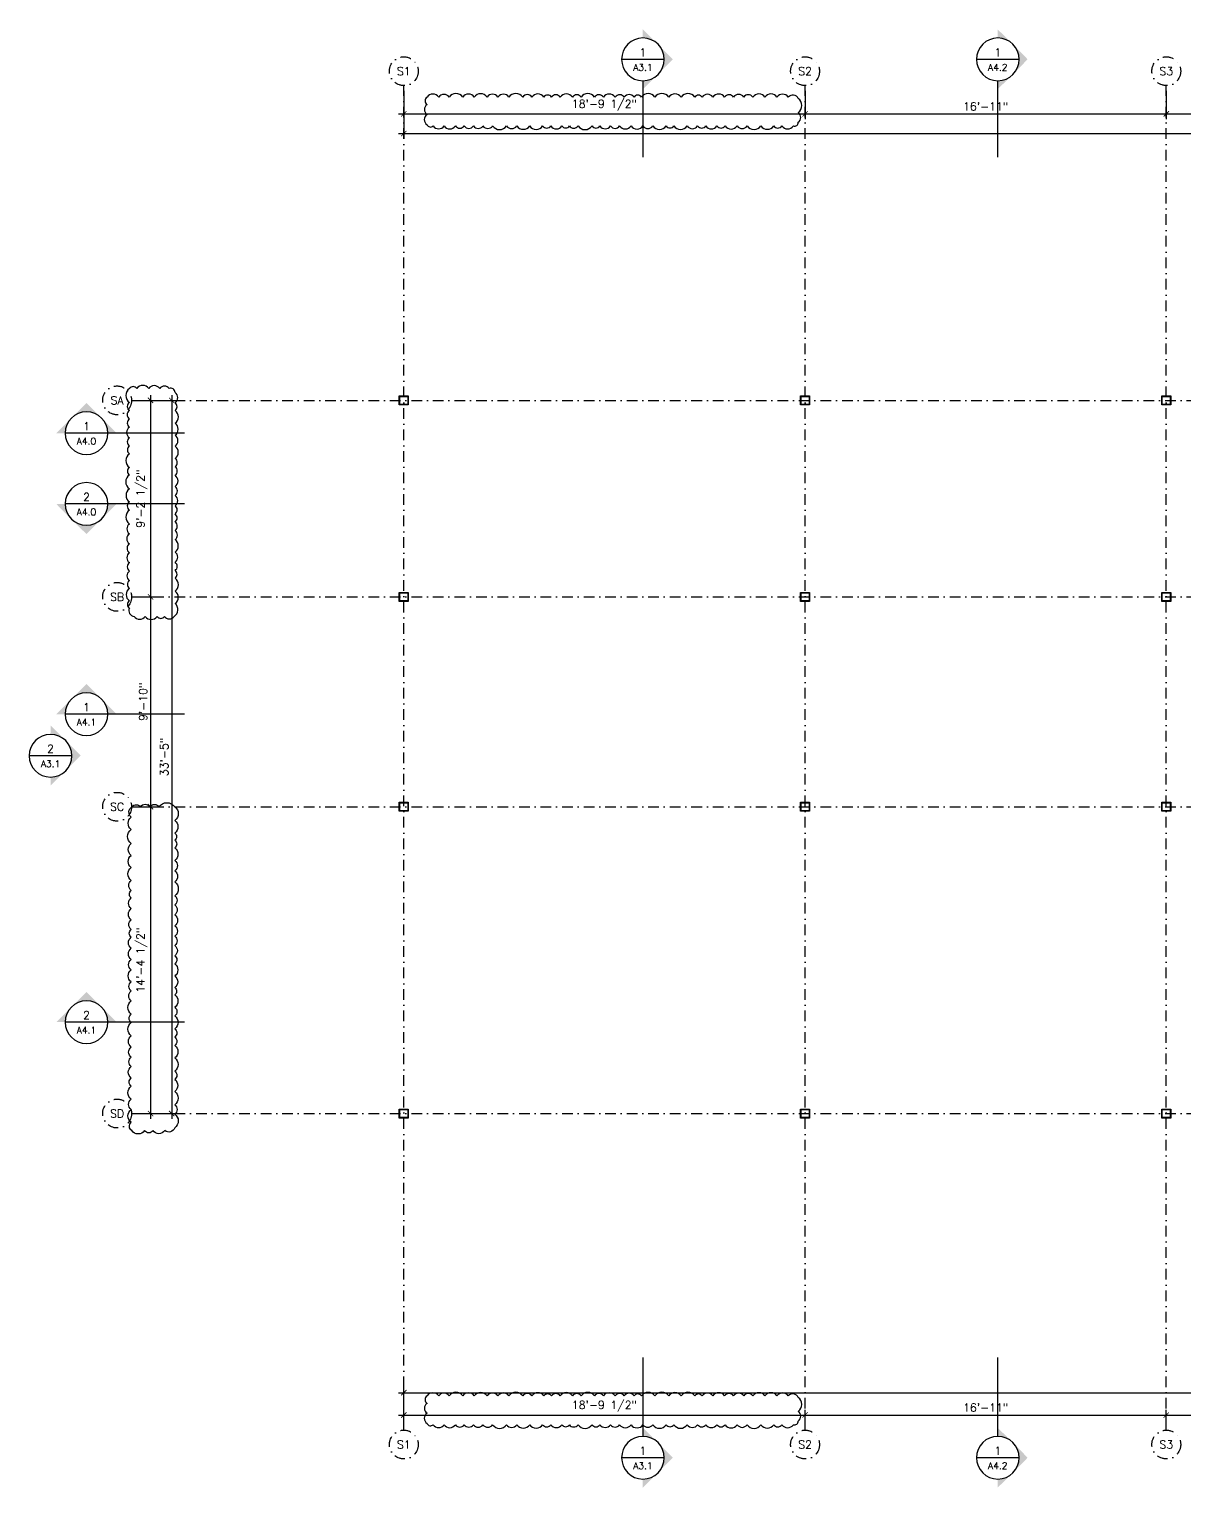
# Model space of a CAD drawing. Header units: inches. Extents: x -5150 to -482, y 8767 to 10802.
# Drawn here: x -5150 to -4500, y 8777 to 9598 of the extents above; entities that cross this region are included whole.
import ezdxf
from ezdxf.enums import TextEntityAlignment as Align

# ---------------------------------------------------------------- set-up
doc = ezdxf.new("R2010")
doc.units = ezdxf.units.IN
doc.header["$LTSCALE"] = 24
doc.header["$MEASUREMENT"] = 0
doc.linetypes.add('DASHDOT', pattern=[1, 0.5, -0.25, 0, -0.25])
for name, color, linetype in [('A-ANNO-DIMS-S', 2, 'Continuous'), ('A-ANNO-REV1', 3, 'Continuous'), ('A-ANNO-TEXT-S', 4, 'Continuous'), ('S-ANNO-SYMB', 1, 'Continuous'), ('S-COL-0', 6, 'Continuous'), ('S-COL-1', 6, 'Continuous'), ('S-GRID-STEEL', 1, 'DASHDOT')]:
    doc.layers.add(name, color=color, linetype=linetype)
doc.styles.add('LOWDO_TEXT', font='simplex.shx')
doc.dimstyles.new('LOWDO_DIM_48', dxfattribs={"dimscale": 48, "dimtxt": 0.09375, "dimasz": 0.0625, "dimexe": 0.0625, "dimexo": 0.0625, "dimgap": 0.03125, "dimtad": 1, "dimdec": 3, "dimzin": 3, "dimdsep": 46, "dimlunit": 4, "dimtxsty": 'LOWDO_TEXT', "dimblk1": 'ARCHTICK', "dimblk2": 'ARCHTICK', "dimsah": 1, "dimcen": 0.0625, "dimdle": 0.0625, "dimclrd": 2, "dimclre": 2, "dimclrt": 3, "dimadec": 0, "dimazin": 0, "dimtfac": 1, "dimtdec": 3, "dimtmove": 1, "dimatfit": 3, "dimldrblk": 'ARCHTICK', "dimfxl": 1, "dimfrac": 2, "dimtolj": 1, "dimtzin": 0, "dimarcsym": 0})

# ---------------------------------------------------------------- blocks, each defined once
blk = doc.blocks.new('_ARCHTICK')
at = {"color": 0, "linetype": 'ByBlock', "const_width": 0.15}
blk.add_lwpolyline([(-0.5, -0.5), (0.5, 0.5)], dxfattribs=at)
blk = doc.blocks.new('*D171')
at = {"layer": 'A-ANNO-DIMS-S', "color": 2, "lineweight": -2, "transparency": 16777216}
for p, q in [((-4939.09, 9562.84), (-4939.09, 9546.93)), ((-4713.59, 9562.84), (-4713.59, 9546.93)), ((-4942.09, 9549.93), (-4710.59, 9549.93))]:
    blk.add_line(p, q, dxfattribs=at)
at = {"layer": 'DEFPOINTS', "color": 0, "transparency": 16777216}
for p in [(-4939.09, 9565.84), (-4713.59, 9565.84), (-4713.59, 9549.93), (-4310.34, 9505.84), (-4064.84, 9505.84), (-4064.84, 9496.6)]:
    blk.add_point(p, dxfattribs=at)
at = {"layer": 'A-ANNO-DIMS-S', "color": 2, "lineweight": -2, "transparency": 16777216, "xscale": 3, "yscale": 3, "zscale": 3, "rotation": 180}
blk.add_blockref('_ARCHTICK', (-4939.09, 9549.93), dxfattribs=at)
at = {"layer": 'A-ANNO-DIMS-S', "color": 2, "lineweight": -2, "transparency": 16777216, "xscale": 3, "yscale": 3, "zscale": 3}
blk.add_blockref('_ARCHTICK', (-4713.59, 9549.93), dxfattribs=at)
at = {"layer": 'A-ANNO-DIMS-S', "color": 3, "transparency": 16777216, "insert": (-4826.34, 9554.85), "char_height": 4.5, "attachment_point": 5, "style": 'LOWDO_TEXT'}
blk.add_mtext('\\A1;18\'-9 1/2"', dxfattribs=at)
blk = doc.blocks.new('*D164')
at = {"layer": 'A-ANNO-DIMS-S', "color": 2, "lineweight": -2, "transparency": 16777216}
for p, q in [((-4713.59, 9562.84), (-4713.59, 9546.93)), ((-4510.59, 9562.84), (-4510.59, 9546.93)), ((-4716.59, 9549.93), (-4507.59, 9549.93))]:
    blk.add_line(p, q, dxfattribs=at)
at = {"layer": 'DEFPOINTS', "color": 0, "transparency": 16777216}
for p in [(-4713.59, 9565.84), (-4510.59, 9565.84), (-4510.59, 9549.93), (-4663.59, 8879.32), (-4891.59, 8857.85), (-4663.59, 8857.85)]:
    blk.add_point(p, dxfattribs=at)
at = {"layer": 'A-ANNO-DIMS-S', "color": 2, "lineweight": -2, "transparency": 16777216, "xscale": 3, "yscale": 3, "zscale": 3, "rotation": 180}
blk.add_blockref('_ARCHTICK', (-4713.59, 9549.93), dxfattribs=at)
at = {"layer": 'A-ANNO-DIMS-S', "color": 2, "lineweight": -2, "transparency": 16777216, "xscale": 3, "yscale": 3, "zscale": 3}
blk.add_blockref('_ARCHTICK', (-4510.59, 9549.93), dxfattribs=at)
at = {"layer": 'A-ANNO-DIMS-S', "color": 3, "transparency": 16777216, "insert": (-4612.09, 9554.1), "char_height": 4.5, "attachment_point": 5, "style": 'LOWDO_TEXT'}
blk.add_mtext('\\A1;16\'-11"', dxfattribs=at)
blk = doc.blocks.new('*D165')
at = {"layer": 'A-ANNO-DIMS-S', "color": 2, "lineweight": -2, "transparency": 16777216}
for p, q in [((-4510.59, 9562.84), (-4510.59, 9546.93)), ((-4307.59, 9562.84), (-4307.59, 9546.93)), ((-4513.59, 9549.93), (-4304.59, 9549.93))]:
    blk.add_line(p, q, dxfattribs=at)
at = {"layer": 'DEFPOINTS', "color": 0, "transparency": 16777216}
for p in [(-4510.59, 9565.84), (-4307.59, 9565.84), (-4307.59, 9549.93), (-4455.34, 8879.32), (-4663.59, 8857.85), (-4455.34, 8857.85)]:
    blk.add_point(p, dxfattribs=at)
at = {"layer": 'A-ANNO-DIMS-S', "color": 2, "lineweight": -2, "transparency": 16777216, "xscale": 3, "yscale": 3, "zscale": 3, "rotation": 180}
blk.add_blockref('_ARCHTICK', (-4510.59, 9549.93), dxfattribs=at)
at = {"layer": 'A-ANNO-DIMS-S', "color": 2, "lineweight": -2, "transparency": 16777216, "xscale": 3, "yscale": 3, "zscale": 3}
blk.add_blockref('_ARCHTICK', (-4307.59, 9549.93), dxfattribs=at)
at = {"layer": 'A-ANNO-DIMS-S', "color": 3, "transparency": 16777216, "insert": (-4409.09, 9554.1), "char_height": 4.5, "attachment_point": 5, "style": 'LOWDO_TEXT'}
blk.add_mtext('\\A1;16\'-11"', dxfattribs=at)
blk = doc.blocks.new('*D102')
at = {"layer": 'A-ANNO-DIMS-S', "color": 2, "lineweight": -2, "transparency": 16777216}
for p, q in [((-4942.09, 8818.35), (-4710.59, 8818.35)), ((-4939.09, 8812.85), (-4939.09, 8821.35)), ((-4713.59, 8812.85), (-4713.59, 8821.35))]:
    blk.add_line(p, q, dxfattribs=at)
at = {"layer": 'DEFPOINTS', "color": 0, "transparency": 16777216}
for p in [(-4713.59, 8818.35), (-4939.09, 8809.85), (-4713.59, 8809.85)]:
    blk.add_point(p, dxfattribs=at)
at = {"layer": 'A-ANNO-DIMS-S', "color": 2, "lineweight": -2, "transparency": 16777216, "xscale": 3, "yscale": 3, "zscale": 3, "rotation": 180}
blk.add_blockref('_ARCHTICK', (-4939.09, 8818.35), dxfattribs=at)
at = {"layer": 'A-ANNO-DIMS-S', "color": 2, "lineweight": -2, "transparency": 16777216, "xscale": 3, "yscale": 3, "zscale": 3}
blk.add_blockref('_ARCHTICK', (-4713.59, 8818.35), dxfattribs=at)
at = {"layer": 'A-ANNO-DIMS-S', "color": 3, "transparency": 16777216, "insert": (-4826.34, 8823.28), "char_height": 4.5, "attachment_point": 5, "style": 'LOWDO_TEXT'}
blk.add_mtext('\\A1;18\'-9 1/2"', dxfattribs=at)
blk = doc.blocks.new('*D103')
at = {"layer": 'A-ANNO-DIMS-S', "color": 2, "lineweight": -2, "transparency": 16777216}
for p, q in [((-4716.59, 8818.35), (-4507.59, 8818.35)), ((-4713.59, 8812.85), (-4713.59, 8821.35)), ((-4510.59, 8812.85), (-4510.59, 8821.35))]:
    blk.add_line(p, q, dxfattribs=at)
at = {"layer": 'DEFPOINTS', "color": 0, "transparency": 16777216}
for p in [(-4510.59, 8818.35), (-4713.59, 8809.85), (-4510.59, 8809.85)]:
    blk.add_point(p, dxfattribs=at)
at = {"layer": 'A-ANNO-DIMS-S', "color": 2, "lineweight": -2, "transparency": 16777216, "xscale": 3, "yscale": 3, "zscale": 3, "rotation": 180}
blk.add_blockref('_ARCHTICK', (-4713.59, 8818.35), dxfattribs=at)
at = {"layer": 'A-ANNO-DIMS-S', "color": 2, "lineweight": -2, "transparency": 16777216, "xscale": 3, "yscale": 3, "zscale": 3}
blk.add_blockref('_ARCHTICK', (-4510.59, 8818.35), dxfattribs=at)
at = {"layer": 'A-ANNO-DIMS-S', "color": 3, "transparency": 16777216, "insert": (-4612.09, 8822.53), "char_height": 4.5, "attachment_point": 5, "style": 'LOWDO_TEXT'}
blk.add_mtext('\\A1;16\'-11"', dxfattribs=at)
blk = doc.blocks.new('*D104')
at = {"layer": 'A-ANNO-DIMS-S', "color": 2, "lineweight": -2, "transparency": 16777216}
for p, q in [((-4513.59, 8818.35), (-4304.59, 8818.35)), ((-4510.59, 8812.85), (-4510.59, 8821.35)), ((-4307.59, 8812.85), (-4307.59, 8821.35))]:
    blk.add_line(p, q, dxfattribs=at)
at = {"layer": 'DEFPOINTS', "color": 0, "transparency": 16777216}
for p in [(-4307.59, 8818.35), (-4510.59, 8809.85), (-4307.59, 8809.85)]:
    blk.add_point(p, dxfattribs=at)
at = {"layer": 'A-ANNO-DIMS-S', "color": 2, "lineweight": -2, "transparency": 16777216, "xscale": 3, "yscale": 3, "zscale": 3, "rotation": 180}
blk.add_blockref('_ARCHTICK', (-4510.59, 8818.35), dxfattribs=at)
at = {"layer": 'A-ANNO-DIMS-S', "color": 2, "lineweight": -2, "transparency": 16777216, "xscale": 3, "yscale": 3, "zscale": 3}
blk.add_blockref('_ARCHTICK', (-4307.59, 8818.35), dxfattribs=at)
at = {"layer": 'A-ANNO-DIMS-S', "color": 3, "transparency": 16777216, "insert": (-4409.09, 8822.53), "char_height": 4.5, "attachment_point": 5, "style": 'LOWDO_TEXT'}
blk.add_mtext('\\A1;16\'-11"', dxfattribs=at)
blk = doc.blocks.new('*D99')
at = {"layer": 'A-ANNO-DIMS-S', "color": 2, "lineweight": -2, "transparency": 16777216}
for p, q in [((-4939.09, 9562.84), (-4939.09, 9535.83)), ((-3879.09, 9562.84), (-3879.09, 9535.83)), ((-4942.09, 9538.83), (-3876.09, 9538.83))]:
    blk.add_line(p, q, dxfattribs=at)
at = {"layer": 'DEFPOINTS', "color": 0, "transparency": 16777216}
for p in [(-4939.09, 9565.84), (-3879.09, 9565.84), (-3879.09, 9538.83)]:
    blk.add_point(p, dxfattribs=at)
at = {"layer": 'A-ANNO-DIMS-S', "color": 2, "lineweight": -2, "transparency": 16777216, "xscale": 3, "yscale": 3, "zscale": 3, "rotation": 180}
blk.add_blockref('_ARCHTICK', (-4939.09, 9538.83), dxfattribs=at)
at = {"layer": 'A-ANNO-DIMS-S', "color": 2, "lineweight": -2, "transparency": 16777216, "xscale": 3, "yscale": 3, "zscale": 3}
blk.add_blockref('_ARCHTICK', (-3879.09, 9538.83), dxfattribs=at)
at = {"layer": 'A-ANNO-DIMS-S', "color": 3, "transparency": 16777216, "insert": (-4409.09, 9543.01), "char_height": 4.5, "attachment_point": 5, "style": 'LOWDO_TEXT'}
blk.add_mtext('\\A1;88\'-4"', dxfattribs=at)
blk = doc.blocks.new('*D109')
at = {"layer": 'A-ANNO-DIMS-S', "color": 2, "lineweight": -2, "transparency": 16777216}
for p, q in [((-4939.09, 8812.85), (-4939.09, 8833.87)), ((-3879.09, 8812.85), (-3879.09, 8833.87)), ((-4942.09, 8830.87), (-3876.09, 8830.87))]:
    blk.add_line(p, q, dxfattribs=at)
at = {"layer": 'DEFPOINTS', "color": 0, "transparency": 16777216}
for p in [(-3879.09, 8830.87), (-4939.09, 8809.85), (-3879.09, 8809.85)]:
    blk.add_point(p, dxfattribs=at)
at = {"layer": 'A-ANNO-DIMS-S', "color": 2, "lineweight": -2, "transparency": 16777216, "xscale": 3, "yscale": 3, "zscale": 3, "rotation": 180}
blk.add_blockref('_ARCHTICK', (-4939.09, 8830.87), dxfattribs=at)
at = {"layer": 'A-ANNO-DIMS-S', "color": 2, "lineweight": -2, "transparency": 16777216, "xscale": 3, "yscale": 3, "zscale": 3}
blk.add_blockref('_ARCHTICK', (-3879.09, 8830.87), dxfattribs=at)
at = {"layer": 'A-ANNO-DIMS-S', "color": 3, "transparency": 16777216, "insert": (-4409.09, 8835.05), "char_height": 4.5, "attachment_point": 5, "style": 'LOWDO_TEXT'}
blk.add_mtext('\\A1;88\'-4"', dxfattribs=at)
blk = doc.blocks.new('*D112')
at = {"layer": 'A-ANNO-DIMS-S', "color": 2, "lineweight": -2, "transparency": 16777216}
for p, q in [((-5081.39, 9391.86), (-5081.39, 9275.36)), ((-5089.11, 9388.86), (-5078.39, 9388.86)), ((-5089.11, 9278.36), (-5078.39, 9278.36))]:
    blk.add_line(p, q, dxfattribs=at)
at = {"layer": 'DEFPOINTS', "color": 0, "transparency": 16777216}
for p in [(-5092.11, 9388.86), (-5092.11, 9278.36), (-5081.39, 9278.36)]:
    blk.add_point(p, dxfattribs=at)
at = {"layer": 'A-ANNO-DIMS-S', "color": 2, "lineweight": -2, "transparency": 16777216, "xscale": 3, "yscale": 3, "zscale": 3}
for p, rotation in [((-5081.39, 9388.86), 90), ((-5081.39, 9278.36), 270)]:
    blk.add_blockref('_ARCHTICK', p, dxfattribs=dict(at, rotation=rotation))
at = {"layer": 'A-ANNO-DIMS-S', "color": 3, "transparency": 16777216, "insert": (-5086.32, 9333.61), "char_height": 4.5, "attachment_point": 5, "rotation": 90, "style": 'LOWDO_TEXT'}
blk.add_mtext('\\A1;9\'-2 1/2"', dxfattribs=at)
blk = doc.blocks.new('*D113')
at = {"layer": 'A-ANNO-DIMS-S', "color": 2, "lineweight": -2, "transparency": 16777216}
for p, q in [((-5089.11, 9278.36), (-5078.39, 9278.36)), ((-5081.39, 9281.36), (-5081.39, 9157.36)), ((-5089.11, 9160.36), (-5078.39, 9160.36))]:
    blk.add_line(p, q, dxfattribs=at)
at = {"layer": 'DEFPOINTS', "color": 0, "transparency": 16777216}
for p in [(-5092.11, 9278.36), (-5092.11, 9160.36), (-5081.39, 9160.36)]:
    blk.add_point(p, dxfattribs=at)
at = {"layer": 'A-ANNO-DIMS-S', "color": 2, "lineweight": -2, "transparency": 16777216, "xscale": 3, "yscale": 3, "zscale": 3}
for p, rotation in [((-5081.39, 9278.36), 90), ((-5081.39, 9160.36), 270)]:
    blk.add_blockref('_ARCHTICK', p, dxfattribs=dict(at, rotation=rotation))
at = {"layer": 'A-ANNO-DIMS-S', "color": 3, "transparency": 16777216, "insert": (-5085.57, 9219.36), "char_height": 4.5, "attachment_point": 5, "rotation": 90, "style": 'LOWDO_TEXT'}
blk.add_mtext('\\A1;9\'-10"', dxfattribs=at)
blk = doc.blocks.new('*D114')
at = {"layer": 'A-ANNO-DIMS-S', "color": 2, "lineweight": -2, "transparency": 16777216}
for p, q in [((-5081.39, 9163.36), (-5081.39, 8984.86)), ((-5089.11, 9160.36), (-5078.39, 9160.36)), ((-5089.11, 8987.86), (-5078.39, 8987.86))]:
    blk.add_line(p, q, dxfattribs=at)
at = {"layer": 'DEFPOINTS', "color": 0, "transparency": 16777216}
for p in [(-5092.11, 9160.36), (-5092.11, 8987.86), (-5081.39, 8987.86)]:
    blk.add_point(p, dxfattribs=at)
at = {"layer": 'A-ANNO-DIMS-S', "color": 2, "lineweight": -2, "transparency": 16777216, "xscale": 3, "yscale": 3, "zscale": 3}
for p, rotation in [((-5081.39, 9160.36), 90), ((-5081.39, 8987.86), 270)]:
    blk.add_blockref('_ARCHTICK', p, dxfattribs=dict(at, rotation=rotation))
at = {"layer": 'A-ANNO-DIMS-S', "color": 3, "transparency": 16777216, "insert": (-5086.32, 9074.11), "char_height": 4.5, "attachment_point": 5, "rotation": 90, "style": 'LOWDO_TEXT'}
blk.add_mtext('\\A1;14\'-4 1/2"', dxfattribs=at)
blk = doc.blocks.new('*D115')
at = {"layer": 'A-ANNO-DIMS-S', "color": 2, "lineweight": -2, "transparency": 16777216}
for p, q in [((-5069.48, 9391.86), (-5069.48, 8984.86)), ((-5089.11, 9388.86), (-5066.48, 9388.86)), ((-5089.11, 8987.86), (-5066.48, 8987.86))]:
    blk.add_line(p, q, dxfattribs=at)
at = {"layer": 'DEFPOINTS', "color": 0, "transparency": 16777216}
for p in [(-5092.11, 9388.86), (-5092.11, 8987.86), (-5069.48, 8987.86)]:
    blk.add_point(p, dxfattribs=at)
at = {"layer": 'A-ANNO-DIMS-S', "color": 2, "lineweight": -2, "transparency": 16777216, "xscale": 3, "yscale": 3, "zscale": 3}
for p, rotation in [((-5069.48, 9388.86), 90), ((-5069.48, 8987.86), 270)]:
    blk.add_blockref('_ARCHTICK', p, dxfattribs=dict(at, rotation=rotation))
at = {"layer": 'A-ANNO-DIMS-S', "color": 3, "transparency": 16777216, "insert": (-5073.66, 9188.36), "char_height": 4.5, "attachment_point": 5, "rotation": 90, "style": 'LOWDO_TEXT'}
blk.add_mtext('\\A1;33\'-5"', dxfattribs=at)
blk = doc.blocks.new('LOWDO_Section_head')
h = blk.add_hatch(color=1)
h.paths.add_polyline_path([(-0.353, 0), (-0.177, -0.177, -0.414214), (-0.177, 0.177)])
h.paths.add_polyline_path([(-0.177, -0.177), (0, -0.353), (0, -0.25, -0.198912)])
h.paths.add_polyline_path([(-0.177, 0.177, -0.198912), (0, 0.25), (0, 0.353)])
blk = doc.blocks.new('SECTION_MARKER_b')
at = {"color": 1}
blk.add_line((3255.308, -542.181), (3255.808, -542.181), dxfattribs=at)
blk.add_circle((3255.558, -542.181), 0.25, dxfattribs=at)
at = {"color": 3, "style": 'LOWDO_TEXT'}
for tag, height, p in [('NO', 0.0938, (3255.558, -542.099)), ('SHEET', 0.0781, (3255.558, -542.275))]:
    blk.add_attdef(tag, text='', height=height, dxfattribs=at).set_placement(p, align=Align.MIDDLE_CENTER)
for tag, p in [('NOTE1', (3255.902, -542.275)), ('NOTE2', (3255.902, -542.395))]:
    blk.add_attdef(tag, text='', height=0.0781, dxfattribs=at).set_placement(p, align=Align.MIDDLE_LEFT)

msp = doc.modelspace()

# ---------------------------------------------------------------- linework, layer by layer
at = {"layer": 'A-ANNO-REV1'}
for points in [[(-4926.0422, 9559.3759, 0.52056705), (-4926.0422, 9555.1563, 0.52056705), (-4926.0422, 9549.6395, 0.52056705), (-4926.0422, 9543.8477, 0.52056705), (-4922.5723, 9543.1258, 0.52056705), (-4916.4294, 9543.1258, 0.52056705), (-4910.0711, 9543.1258, 0.52056705), (-4905.1299, 9543.1258, 0.52056705), (-4899.9325, 9543.1258, 0.52056705), (-4894.5986, 9543.1258, 0.52056705), (-4889.1492, 9543.1258, 0.52056705), (-4881.342, 9543.1258, 0.52056705), (-4875.5578, 9543.1258, 0.52056705), (-4868.3413, 9543.1258, 0.52056705), (-4861.0538, 9543.1258, 0.52056705), (-4856.4591, 9543.1258, 0.52056705), (-4850.2155, 9543.1258, 0.52056705), (-4846.0242, 9543.1258, 0.52056705), (-4841.181, 9543.1258, 0.52056705), (-4833.3115, 9543.1258, 0.52056705), (-4828.8668, 9543.1258, 0.52056705), (-4822.9092, 9543.1258, 0.52056705), (-4817.8097, 9543.1258, 0.52056705), (-4811.3668, 9543.1258, 0.52056705), (-4804.6938, 9543.1258, 0.52056705), (-4799.1963, 9543.1258, 0.52056705), (-4791.6003, 9543.1258, 0.52056705), (-4787.3627, 9543.1258, 0.52056705), (-4779.8248, 9543.1258, 0.52056705), (-4773.9745, 9543.1258, 0.52056705), (-4769.3672, 9543.1258, 0.52056705), (-4763.1155, 9543.1258, 0.52056705), (-4758.537, 9543.1258, 0.52056705), (-4751.7365, 9543.1258, 0.52056705), (-4746.1573, 9543.1258, 0.52056705), (-4738.4063, 9543.1258, 0.52056705), (-4731.2197, 9543.1258, 0.52056705), (-4726.6154, 9543.1258, 0.52056705), (-4720.1674, 9543.1258, 0.52056705), (-4717.4116, 9545.1824, 0.52056705), (-4717.4116, 9550.6588, 0.52056705), (-4717.4116, 9558.5404, 0.52056705), (-4723.0419, 9559.3759, 0.52056705), (-4729.3865, 9559.3759, 0.52056705), (-4736.1117, 9559.3759, 0.52056705), (-4742.9066, 9559.3759, 0.52056705), (-4748.0679, 9559.3759, 0.52056705), (-4753.7764, 9559.3759, 0.52056705), (-4758.784, 9559.3759, 0.52056705), (-4765.429, 9559.3759, 0.52056705), (-4771.486, 9559.3759, 0.52056705), (-4775.5521, 9559.3759, 0.52056705), (-4783.2046, 9559.3759, 0.52056705), (-4790.208, 9559.3759, 0.52056705), (-4797.9764, 9559.3759, 0.52056705), (-4805.5567, 9559.3759, 0.52056705), (-4809.6987, 9559.3759, 0.52056705), (-4815.2084, 9559.3759, 0.52056705), (-4820.3211, 9559.3759, 0.52056705), (-4826.9112, 9559.3759, 0.52056705), (-4831.9961, 9559.3759, 0.52056705), (-4839.4545, 9559.3759, 0.52056705), (-4844.3037, 9559.3759, 0.52056705), (-4851.1942, 9559.3759, 0.52056705), (-4856.0753, 9559.3759, 0.52056705), (-4860.3743, 9559.3759, 0.52056705), (-4867.0524, 9559.3759, 0.52056705), (-4872.2868, 9559.3759, 0.52056705), (-4879.9967, 9559.3759, 0.52056705), (-4886.1728, 9559.3759, 0.52056705), (-4892.294, 9559.3759, 0.52056705), (-4899.4846, 9559.3759, 0.52056705), (-4905.9459, 9559.3759, 0.52056705), (-4913.578, 9559.3759, 0.52056705), (-4919.4898, 9559.3759, 0.52056705)], [(-5093.2973, 9395.5322, 0.52056705), (-5093.2973, 9387.6813, 0.52056705), (-5093.2973, 9383.2002, 0.52056705), (-5093.2973, 9378.3504, 0.52056705), (-5093.2973, 9373.7616, 0.52056705), (-5093.2973, 9367.7948, 0.52056705), (-5093.2973, 9363.1404, 0.52056705), (-5093.2973, 9358.8345, 0.52056705), (-5093.2973, 9351.1604, 0.52056705), (-5093.2973, 9346.9587, 0.52056705), (-5093.2973, 9339.0341, 0.52056705), (-5093.2973, 9331.7997, 0.52056705), (-5093.2973, 9327.1186, 0.52056705), (-5093.2973, 9319.337, 0.52056705), (-5093.2973, 9313.8846, 0.52056705), (-5093.2973, 9308.2466, 0.52056705), (-5093.2973, 9303.1057, 0.52056705), (-5093.2973, 9297.6148, 0.52056705), (-5093.2973, 9292.8619, 0.52056705), (-5093.2973, 9287.497, 0.52056705), (-5093.2973, 9283.1649, 0.52056705), (-5093.2973, 9276.1372, 0.52056705), (-5093.2973, 9272.0044, 0.52056705), (-5090.6364, 9267.3713, 0.52056705), (-5084.4139, 9267.3713, 0.52056705), (-5077.7369, 9267.3713, 0.52056705), (-5073.569, 9267.3713, 0.52056705), (-5068.1666, 9267.3713, 0.52056705), (-5067.615, 9274.583, 0.52056705), (-5067.615, 9281.5146, 0.52056705), (-5067.615, 9288.8586, 0.52056705), (-5067.615, 9293.2032, 0.52056705), (-5067.615, 9297.8618, 0.52056705), (-5067.615, 9303.5424, 0.52056705), (-5067.615, 9310.5293, 0.52056705), (-5067.615, 9315.6893, 0.52056705), (-5067.615, 9320.4268, 0.52056705), (-5067.615, 9325.0224, 0.52056705), (-5067.615, 9329.6297, 0.52056705), (-5067.615, 9335.3706, 0.52056705), (-5067.615, 9340.4219, 0.52056705), (-5067.615, 9346.7582, 0.52056705), (-5067.615, 9351.5418, 0.52056705), (-5067.615, 9356.224, 0.52056705), (-5067.615, 9363.0487, 0.52056705), (-5067.615, 9369.2492, 0.52056705), (-5067.615, 9375.9583, 0.52056705), (-5067.615, 9383.0986, 0.52056705), (-5067.615, 9387.4788, 0.52056705), (-5067.615, 9393.3253, 0.52056705), (-5070.9367, 9395.5322, 0.52056705), (-5076.2593, 9395.5322, 0.52056705), (-5082.4268, 9395.5322, 0.52056705), (-5089.1355, 9395.5322, 0.52056705)], [(-5067.8279, 9160.3472, -0.52056705), (-5067.8279, 9152.6221, -0.52056705), (-5067.8279, 9145.5925, -0.52056705), (-5067.8279, 9141.5354, -0.52056705), (-5067.8279, 9137.2231, -0.52056705), (-5067.8279, 9130.1766, -0.52056705), (-5067.8279, 9124.372, -0.52056705), (-5067.8279, 9118.1003, -0.52056705), (-5067.8279, 9110.3236, -0.52056705), (-5067.8279, 9105.1727, -0.52056705), (-5067.8279, 9099.6348, -0.52056705), (-5067.8279, 9093.3202, -0.52056705), (-5067.8279, 9087.5497, -0.52056705), (-5067.8279, 9082.3035, -0.52056705), (-5067.8279, 9076.6178, -0.52056705), (-5067.8279, 9072.0406, -0.52056705), (-5067.8279, 9065.1989, -0.52056705), (-5067.8279, 9058.6721, -0.52056705), (-5067.8279, 9054.5204, -0.52056705), (-5067.8279, 9047.6314, -0.52056705), (-5067.8279, 9042.7532, -0.52056705), (-5067.8279, 9035.5564, -0.52056705), (-5067.8279, 9030.8407, -0.52056705), (-5067.8279, 9026.1075, -0.52056705), (-5067.8279, 9019.1443, -0.52056705), (-5067.8279, 9011.7356, -0.52056705), (-5067.8279, 9007.0166, -0.52056705), (-5067.8279, 9000.3271, -0.52056705), (-5067.8279, 8992.7794, -0.52056705), (-5067.8279, 8987.5392, -0.52056705), (-5067.8279, 8979.9056, -0.52056705), (-5073.4001, 8978.2512, -0.52056705), (-5079.9715, 8978.2512, -0.52056705), (-5084.8067, 8978.2512, -0.52056705), (-5091.9455, 8978.2512, -0.52056705), (-5092.2294, 8982.9395, -0.52056705), (-5092.2294, 8990.0917, -0.52056705), (-5092.2294, 8995.9262, -0.52056705), (-5092.2294, 9003.2569, -0.52056705), (-5092.2294, 9007.8425, -0.52056705), (-5092.2294, 9014.3139, -0.52056705), (-5092.2294, 9019.5329, -0.52056705), (-5092.2294, 9025.2223, -0.52056705), (-5092.2294, 9031.577, -0.52056705), (-5092.2294, 9039.0566, -0.52056705), (-5092.2294, 9043.7507, -0.52056705), (-5092.2294, 9051.1803, -0.52056705), (-5092.2294, 9056.8264, -0.52056705), (-5092.2294, 9061.8733, -0.52056705), (-5092.2294, 9068.6099, -0.52056705), (-5092.2294, 9074.467, -0.52056705), (-5092.2294, 9080.7988, -0.52056705), (-5092.2294, 9086.9842, -0.52056705), (-5092.2294, 9091.4146, -0.52056705), (-5092.2294, 9096.7762, -0.52056705), (-5092.2294, 9103.0926, -0.52056705), (-5092.2294, 9109.0564, -0.52056705), (-5092.2294, 9113.2753, -0.52056705), (-5092.2294, 9118.9389, -0.52056705), (-5092.2294, 9126.2306, -0.52056705), (-5092.2294, 9132.9768, -0.52056705), (-5092.2294, 9139.6693, -0.52056705), (-5092.2294, 9147.6154, -0.52056705), (-5092.2294, 9154.4584, -0.52056705), (-5091.7457, 9160.3472, -0.52056705), (-5087.2026, 9160.3472, -0.52056705), (-5081.7085, 9160.3472, -0.52056705), (-5076.6773, 9160.3472, -0.52056705)], [(-4926.0422, 8829.1327, 0.52056705), (-4926.0422, 8824.913, 0.52056705), (-4926.0422, 8819.3963, 0.52056705), (-4926.0422, 8813.6045, 0.52056705), (-4922.5723, 8812.8825, 0.52056705), (-4916.4294, 8812.8825, 0.52056705), (-4910.0711, 8812.8825, 0.52056705), (-4905.1299, 8812.8825, 0.52056705), (-4899.9325, 8812.8825, 0.52056705), (-4894.5986, 8812.8825, 0.52056705), (-4889.1492, 8812.8825, 0.52056705), (-4881.342, 8812.8825, 0.52056705), (-4875.5578, 8812.8825, 0.52056705), (-4868.3413, 8812.8825, 0.52056705), (-4861.0538, 8812.8825, 0.52056705), (-4856.4591, 8812.8825, 0.52056705), (-4850.2155, 8812.8825, 0.52056705), (-4846.0242, 8812.8825, 0.52056705), (-4841.181, 8812.8825, 0.52056705), (-4833.3115, 8812.8825, 0.52056705), (-4828.8668, 8812.8825, 0.52056705), (-4822.9092, 8812.8825, 0.52056705), (-4817.8097, 8812.8825, 0.52056705), (-4811.3668, 8812.8825, 0.52056705), (-4804.6938, 8812.8825, 0.52056705), (-4799.1963, 8812.8825, 0.52056705), (-4791.6003, 8812.8825, 0.52056705), (-4787.3627, 8812.8825, 0.52056705), (-4779.8248, 8812.8825, 0.52056705), (-4773.9745, 8812.8825, 0.52056705), (-4769.3672, 8812.8825, 0.52056705), (-4763.1155, 8812.8825, 0.52056705), (-4758.537, 8812.8825, 0.52056705), (-4751.7365, 8812.8825, 0.52056705), (-4746.1573, 8812.8825, 0.52056705), (-4738.4063, 8812.8825, 0.52056705), (-4731.2197, 8812.8825, 0.52056705), (-4726.6154, 8812.8825, 0.52056705), (-4720.1674, 8812.8825, 0.52056705), (-4717.4116, 8814.9391, 0.52056705), (-4717.4116, 8820.4156, 0.52056705), (-4717.4116, 8828.2972, 0.52056705), (-4723.0419, 8829.1327, 0.52056705), (-4729.3865, 8829.1327, 0.52056705), (-4736.1117, 8829.1327, 0.52056705), (-4742.9066, 8829.1327, 0.52056705), (-4748.0679, 8829.1327, 0.52056705), (-4753.7764, 8829.1327, 0.52056705), (-4758.784, 8829.1327, 0.52056705), (-4765.429, 8829.1327, 0.52056705), (-4771.486, 8829.1327, 0.52056705), (-4775.5521, 8829.1327, 0.52056705), (-4783.2046, 8829.1327, 0.52056705), (-4790.208, 8829.1327, 0.52056705), (-4797.9764, 8829.1327, 0.52056705), (-4805.5567, 8829.1327, 0.52056705), (-4809.6987, 8829.1327, 0.52056705), (-4815.2084, 8829.1327, 0.52056705), (-4820.3211, 8829.1327, 0.52056705), (-4826.9112, 8829.1327, 0.52056705), (-4831.9961, 8829.1327, 0.52056705), (-4839.4545, 8829.1327, 0.52056705), (-4844.3037, 8829.1327, 0.52056705), (-4851.1942, 8829.1327, 0.52056705), (-4856.0753, 8829.1327, 0.52056705), (-4860.3743, 8829.1327, 0.52056705), (-4867.0524, 8829.1327, 0.52056705), (-4872.2868, 8829.1327, 0.52056705), (-4879.9967, 8829.1327, 0.52056705), (-4886.1728, 8829.1327, 0.52056705), (-4892.294, 8829.1327, 0.52056705), (-4899.4846, 8829.1327, 0.52056705), (-4905.9459, 8829.1327, 0.52056705), (-4913.578, 8829.1327, 0.52056705), (-4919.4898, 8829.1327, 0.52056705)]]:
    msp.add_lwpolyline(points, format="xyb", close=True, dxfattribs=at)
at = {"layer": 'S-ANNO-SYMB'}
for points in [[(-4804.8513, 9568.6023), (-4804.8513, 9525.587)], [(-4605.4443, 9568.6023), (-4605.4443, 9525.587)], [(-5062.4017, 9370.3985), (-5105.417, 9370.3985)], [(-5062.4017, 9330.6101), (-5105.417, 9330.6101)], [(-5062.4017, 9212.4106), (-5105.417, 9212.4106)], [(-5062.4017, 9039.2528), (-5105.417, 9039.2528)], [(-4804.8513, 8850.6404), (-4804.8513, 8806.3751)], [(-4605.4443, 8850.6404), (-4605.4443, 8806.3751)]]:
    msp.add_lwpolyline(points, dxfattribs=at)
at = {"layer": 'S-COL-0'}
for points in [[(-4941.623, 9391.3513), (-4936.623, 9391.3513), (-4936.623, 9386.3513), (-4941.623, 9386.3513)], [(-4941.373, 9391.1013), (-4936.873, 9391.1013), (-4936.873, 9386.6013), (-4941.373, 9386.6013)], [(-4716.123, 9391.3561), (-4711.123, 9391.3561), (-4711.123, 9386.3561), (-4716.123, 9386.3561)], [(-4715.873, 9391.1061), (-4711.373, 9391.1061), (-4711.373, 9386.6061), (-4715.873, 9386.6061)], [(-4941.623, 9280.8481), (-4936.623, 9280.8481), (-4936.623, 9275.8481), (-4941.623, 9275.8481)], [(-4941.373, 9280.5981), (-4936.873, 9280.5981), (-4936.873, 9276.0981), (-4941.373, 9276.0981)], [(-4716.123, 9280.8529), (-4711.123, 9280.8529), (-4711.123, 9275.8529), (-4716.123, 9275.8529)], [(-4715.873, 9280.6029), (-4711.373, 9280.6029), (-4711.373, 9276.1029), (-4715.873, 9276.1029)], [(-4513.123, 9280.8518), (-4508.123, 9280.8518), (-4508.123, 9275.8518), (-4513.123, 9275.8518)], [(-4512.873, 9280.6018), (-4508.373, 9280.6018), (-4508.373, 9276.1018), (-4512.873, 9276.1018)], [(-4941.623, 9162.8481), (-4936.623, 9162.8481), (-4936.623, 9157.8481), (-4941.623, 9157.8481)], [(-4941.373, 9162.5981), (-4936.873, 9162.5981), (-4936.873, 9158.0981), (-4941.373, 9158.0981)], [(-4716.123, 9162.8529), (-4711.123, 9162.8529), (-4711.123, 9157.8529), (-4716.123, 9157.8529)], [(-4715.873, 9162.6029), (-4711.373, 9162.6029), (-4711.373, 9158.1029), (-4715.873, 9158.1029)], [(-4941.623, 8990.3513), (-4936.623, 8990.3513), (-4936.623, 8985.3513), (-4941.623, 8985.3513)], [(-4941.373, 8990.1013), (-4936.873, 8990.1013), (-4936.873, 8985.6013), (-4941.373, 8985.6013)], [(-4716.123, 8990.3561), (-4711.123, 8990.3561), (-4711.123, 8985.3561), (-4716.123, 8985.3561)], [(-4715.873, 8990.1061), (-4711.373, 8990.1061), (-4711.373, 8985.6061), (-4715.873, 8985.6061)]]:
    msp.add_lwpolyline(points, close=True, dxfattribs=at)
at = {"layer": 'S-COL-1'}
for points in [[(-4513.123, 9391.3549), (-4508.123, 9391.3549), (-4508.123, 9386.3549), (-4513.123, 9386.3549)], [(-4512.873, 9391.1049), (-4508.373, 9391.1049), (-4508.373, 9386.6049), (-4512.873, 9386.6049)], [(-4513.123, 9162.8518), (-4508.123, 9162.8518), (-4508.123, 9157.8518), (-4513.123, 9157.8518)], [(-4512.873, 9162.6018), (-4508.373, 9162.6018), (-4508.373, 9158.1018), (-4512.873, 9158.1018)], [(-4513.123, 8990.3549), (-4508.123, 8990.3549), (-4508.123, 8985.3549), (-4513.123, 8985.3549)], [(-4512.873, 8990.1049), (-4508.373, 8990.1049), (-4508.373, 8985.6049), (-4512.873, 8985.6049)]]:
    msp.add_lwpolyline(points, close=True, dxfattribs=at)
at = {"layer": 'S-GRID-STEEL', "ltscale": 0.5}
for points in [[(-4939.0926, 8809.8542), (-4939.0926, 9565.8403)], [(-4713.5926, 8809.8542), (-4713.5926, 9565.8403)], [(-4510.5926, 8809.8542), (-4510.5926, 9565.8403)], [(-5092.1066, 9388.8583), (-3723.2878, 9388.8504)], [(-5092.1066, 9278.3551), (-3723.2878, 9278.3472)], [(-5092.1066, 9160.3551), (-3723.2878, 9160.3472)], [(-5092.1066, 8987.8583), (-3723.2878, 8987.8504)]]:
    msp.add_lwpolyline(points, dxfattribs=at)
for centre in [(-4939.0926, 9573.9403), (-4713.5926, 9573.9403), (-4510.5926, 9573.9403), (-5100.2066, 9388.8583), (-5100.2066, 9278.3551), (-5100.2066, 9160.3551), (-5100.2066, 8987.8583), (-4939.0926, 8801.7542), (-4713.5926, 8801.7542), (-4510.5926, 8801.7542)]:
    msp.add_circle(centre, 8.1, dxfattribs=at)

# ---------------------------------------------------------------- block references
at = {"layer": 'S-ANNO-SYMB', "yscale": 48.00000000000063, "zscale": 48.00000000000063}
for p, xscale, rotation in [((-4804.8513, 9580.6023), -48.00000000000063, 8.567330353382871e-06), ((-4605.4443, 9580.6023), -48.00000000000063, 8.567330353382871e-06), ((-5117.417, 9370.3985), -48.00000000000063, 90.00000856733034), ((-5117.417, 9330.5944), 48.00000000000063, 89.99999143266963), ((-5117.417, 9212.4105), -48.00000000000063, 90.00000856733034), ((-5137.6076, 9189.1523), -48.00000000000063, 8.567330353382871e-06), ((-5117.4169, 9039.2528), -48.00000000000063, 90.00000856733034), ((-4804.8513, 8794.3751), -48.00000000000063, 8.567330353382871e-06), ((-4605.4443, 8794.3751), -48.00000000000063, 8.567330353382871e-06)]:
    msp.add_blockref('LOWDO_Section_head', p, dxfattribs=dict(at, xscale=xscale, rotation=rotation))
at = {"layer": 'S-ANNO-SYMB'}
ref = msp.add_blockref('SECTION_MARKER_b', (151462.1018, 35605.2583), dxfattribs=dict(at, xscale=-48.00000000000006, yscale=48.00000000000006, zscale=48.00000000000016, rotation=359.9999914326695))
ref.add_attrib('NO', '1', dxfattribs={"layer": '0', "color": 3, "height": 4.5, "rotation": 359.9999914, "style": 'LOWDO_TEXT'}).set_placement((-4804.7047, 9584.5309), align=Align.MIDDLE_CENTER)
ref.add_attrib('SHEET', 'A3.1', dxfattribs={"layer": '0', "color": 3, "height": 3.75, "rotation": 359.9999914, "style": 'LOWDO_TEXT'}).set_placement((-4804.7047, 9576.0848), align=Align.MIDDLE_CENTER)
ref = msp.add_blockref('SECTION_MARKER_b', (151661.5088, 35605.2583), dxfattribs=dict(at, xscale=-48.00000000000006, yscale=48.00000000000006, zscale=48.00000000000016, rotation=359.9999914326695))
ref.add_attrib('NO', '1', dxfattribs={"layer": '0', "color": 3, "height": 4.5, "rotation": 359.9999914, "style": 'LOWDO_TEXT'}).set_placement((-4605.2977, 9584.5309), align=Align.MIDDLE_CENTER)
ref.add_attrib('SHEET', 'A4.2', dxfattribs={"layer": '0', "color": 3, "height": 3.75, "rotation": 359.9999914, "style": 'LOWDO_TEXT'}).set_placement((-4605.2977, 9576.0848), align=Align.MIDDLE_CENTER)
ref = msp.add_blockref('SECTION_MARKER_b', (151149.3895, 35395.0545), dxfattribs=dict(at, xscale=-48.00000000000005, yscale=48.00000000000005, zscale=48.00000000000016, rotation=359.9999914326694))
ref.add_attrib('NO', '1', dxfattribs={"layer": '0', "color": 3, "height": 4.5, "rotation": 359.9999914, "style": 'LOWDO_TEXT'}).set_placement((-5117.417, 9374.3272), align=Align.MIDDLE_CENTER)
ref.add_attrib('SHEET', 'A4.0', dxfattribs={"layer": '0', "color": 3, "height": 3.75, "rotation": 359.9999914, "style": 'LOWDO_TEXT'}).set_placement((-5117.417, 9365.8811), align=Align.MIDDLE_CENTER)
ref = msp.add_blockref('SECTION_MARKER_b', (151149.3895, 35355.2661), dxfattribs=dict(at, xscale=-48.00000000000005, yscale=48.00000000000005, zscale=48.00000000000016, rotation=359.9999914326694))
ref.add_attrib('NO', '2', dxfattribs={"layer": '0', "color": 3, "height": 4.5, "rotation": 359.9999914, "style": 'LOWDO_TEXT'}).set_placement((-5117.417, 9334.5388), align=Align.MIDDLE_CENTER)
ref.add_attrib('SHEET', 'A4.0', dxfattribs={"layer": '0', "color": 3, "height": 3.75, "rotation": 359.9999914, "style": 'LOWDO_TEXT'}).set_placement((-5117.417, 9326.0926), align=Align.MIDDLE_CENTER)
ref = msp.add_blockref('SECTION_MARKER_b', (151149.3895, 35237.0666), dxfattribs=dict(at, xscale=-48.00000000000005, yscale=48.00000000000005, zscale=48.00000000000016, rotation=359.9999914326694))
ref.add_attrib('NO', '1', dxfattribs={"layer": '0', "color": 3, "height": 4.5, "rotation": 359.9999914, "style": 'LOWDO_TEXT'}).set_placement((-5117.417, 9216.3392), align=Align.MIDDLE_CENTER)
ref.add_attrib('SHEET', 'A4.1', dxfattribs={"layer": '0', "color": 3, "height": 3.75, "rotation": 359.9999914, "style": 'LOWDO_TEXT'}).set_placement((-5117.417, 9207.8931), align=Align.MIDDLE_CENTER)
ref = msp.add_blockref('SECTION_MARKER_b', (151129.199, 35213.7009), dxfattribs=dict(at, xscale=-48.00000000000006, yscale=48.00000000000006, zscale=48.00000000000016, rotation=359.9999914326695))
ref.add_attrib('NO', '2', dxfattribs={"layer": '0', "color": 3, "height": 4.5, "rotation": 359.9999914, "style": 'LOWDO_TEXT'}).set_placement((-5137.6076, 9192.9735), align=Align.MIDDLE_CENTER)
ref.add_attrib('SHEET', 'A3.1', dxfattribs={"layer": '0', "color": 3, "height": 3.75, "rotation": 359.9999914, "style": 'LOWDO_TEXT'}).set_placement((-5137.6076, 9184.5274), align=Align.MIDDLE_CENTER)
ref = msp.add_blockref('SECTION_MARKER_b', (151149.3895, 35063.9088), dxfattribs=dict(at, xscale=-48.00000000000005, yscale=48.00000000000005, zscale=48.00000000000016, rotation=359.9999914326694))
ref.add_attrib('NO', '2', dxfattribs={"layer": '0', "color": 3, "height": 4.5, "rotation": 359.9999914, "style": 'LOWDO_TEXT'}).set_placement((-5117.417, 9043.1815), align=Align.MIDDLE_CENTER)
ref.add_attrib('SHEET', 'A4.1', dxfattribs={"layer": '0', "color": 3, "height": 3.75, "rotation": 359.9999914, "style": 'LOWDO_TEXT'}).set_placement((-5117.417, 9034.7354), align=Align.MIDDLE_CENTER)
ref = msp.add_blockref('SECTION_MARKER_b', (151462.1018, 34819.0311), dxfattribs=dict(at, xscale=-48.00000000000006, yscale=48.00000000000006, zscale=48.00000000000016, rotation=359.9999914326695))
ref.add_attrib('NO', '1', dxfattribs={"layer": '0', "color": 3, "height": 4.5, "rotation": 359.9999914, "style": 'LOWDO_TEXT'}).set_placement((-4804.7047, 8798.3038), align=Align.MIDDLE_CENTER)
ref.add_attrib('SHEET', 'A3.1', dxfattribs={"layer": '0', "color": 3, "height": 3.75, "rotation": 359.9999914, "style": 'LOWDO_TEXT'}).set_placement((-4804.7047, 8789.8577), align=Align.MIDDLE_CENTER)
ref = msp.add_blockref('SECTION_MARKER_b', (151661.5088, 34819.0311), dxfattribs=dict(at, xscale=-48.00000000000006, yscale=48.00000000000006, zscale=48.00000000000016, rotation=359.9999914326695))
ref.add_attrib('NO', '1', dxfattribs={"layer": '0', "color": 3, "height": 4.5, "rotation": 359.9999914, "style": 'LOWDO_TEXT'}).set_placement((-4605.2977, 8798.3038), align=Align.MIDDLE_CENTER)
ref.add_attrib('SHEET', 'A4.2', dxfattribs={"layer": '0', "color": 3, "height": 3.75, "rotation": 359.9999914, "style": 'LOWDO_TEXT'}).set_placement((-4605.2977, 8789.8577), align=Align.MIDDLE_CENTER)

# ---------------------------------------------------------------- texts
at = {"layer": 'A-ANNO-TEXT-S', "char_height": 4.5, "width": 3.544383, "attachment_point": 5, "style": 'LOWDO_TEXT'}
for s, insert in [('\\A1;S1', (-4939.0926, 9573.9403)), ('\\A1;S2', (-4713.5926, 9573.9403)), ('\\A1;S3', (-4510.5926, 9573.9403)), ('\\A1;S1', (-4939.0926, 8801.7542)), ('\\A1;S2', (-4713.5926, 8801.7542)), ('\\A1;S3', (-4510.5926, 8801.7542))]:
    msp.add_mtext(s, dxfattribs=dict(at, insert=insert))
at = {"layer": 'A-ANNO-TEXT-S', "char_height": 4.5, "attachment_point": 5, "style": 'LOWDO_TEXT'}
for s, insert in [('\\A1;SA', (-5100.2066, 9388.8448)), ('\\A1;SB', (-5100.2066, 9278.3416)), ('\\A1;SC', (-5100.2066, 9160.3416)), ('\\A1;SD', (-5100.2066, 8987.8447))]:
    msp.add_mtext(s, dxfattribs=dict(at, insert=insert))

# ---------------------------------------------------------------- dimensions: what is measured, and where the dimension line sits
at = {"layer": 'A-ANNO-DIMS-S'}
for base, p1, p2, picture, middle in [((-4713.5926, 9549.9262), (-4939.0926, 9565.8403), (-4713.5926, 9565.8403), '*D171', (-4826.3426, 9554.8548)), ((-3879.0926, 9538.831), (-4939.0926, 9565.8403), (-3879.0926, 9565.8403), '*D99', (-4409.0926, 9543.0095)), ((-4510.5926, 9549.9262), (-4713.5926, 9565.8403), (-4510.5926, 9565.8403), '*D164', (-4612.0926, 9554.1048)), ((-4307.5926, 9549.9262), (-4510.5926, 9565.8403), (-4307.5926, 9565.8403), '*D165', (-4409.0926, 9554.1048)), ((-3879.0926, 8830.8708), (-4939.0926, 8809.8542), (-3879.0926, 8809.8542), '*D109', (-4409.0926, 8835.0494)), ((-4713.5926, 8818.3543), (-4939.0926, 8809.8542), (-4713.5926, 8809.8542), '*D102', (-4826.3426, 8823.2828)), ((-4510.5926, 8818.3543), (-4713.5926, 8809.8542), (-4510.5926, 8809.8542), '*D103', (-4612.0926, 8822.5328)), ((-4307.5926, 8818.3543), (-4510.5926, 8809.8542), (-4307.5926, 8809.8542), '*D104', (-4409.0926, 8822.5328))]:
    dim = msp.add_linear_dim(base=base, p1=p1, p2=p2, dimstyle='LOWDO_DIM_48', dxfattribs=at)
    dim.commit()
    dim.dimension.update_dxf_attribs({"geometry": picture, "text_midpoint": middle})
for base, p1, p2, picture, middle in [((-5081.3928, 9278.3551), (-5092.1066, 9388.8583), (-5092.1066, 9278.3551), '*D112', (-5086.3214, 9333.6067)), ((-5069.4798, 8987.8583), (-5092.1066, 9388.8583), (-5092.1066, 8987.8583), '*D115', (-5073.6584, 9188.3583)), ((-5081.3928, 9160.3551), (-5092.1066, 9278.3551), (-5092.1066, 9160.3551), '*D113', (-5085.5714, 9219.3551)), ((-5081.3928, 8987.8583), (-5092.1066, 9160.3551), (-5092.1066, 8987.8583), '*D114', (-5086.3214, 9074.1067))]:
    dim = msp.add_linear_dim(base=base, p1=p1, p2=p2, angle=90, dimstyle='LOWDO_DIM_48', dxfattribs=at)
    dim.commit()
    dim.dimension.update_dxf_attribs({"geometry": picture, "text_midpoint": middle})

doc.saveas('drawing.dxf')
